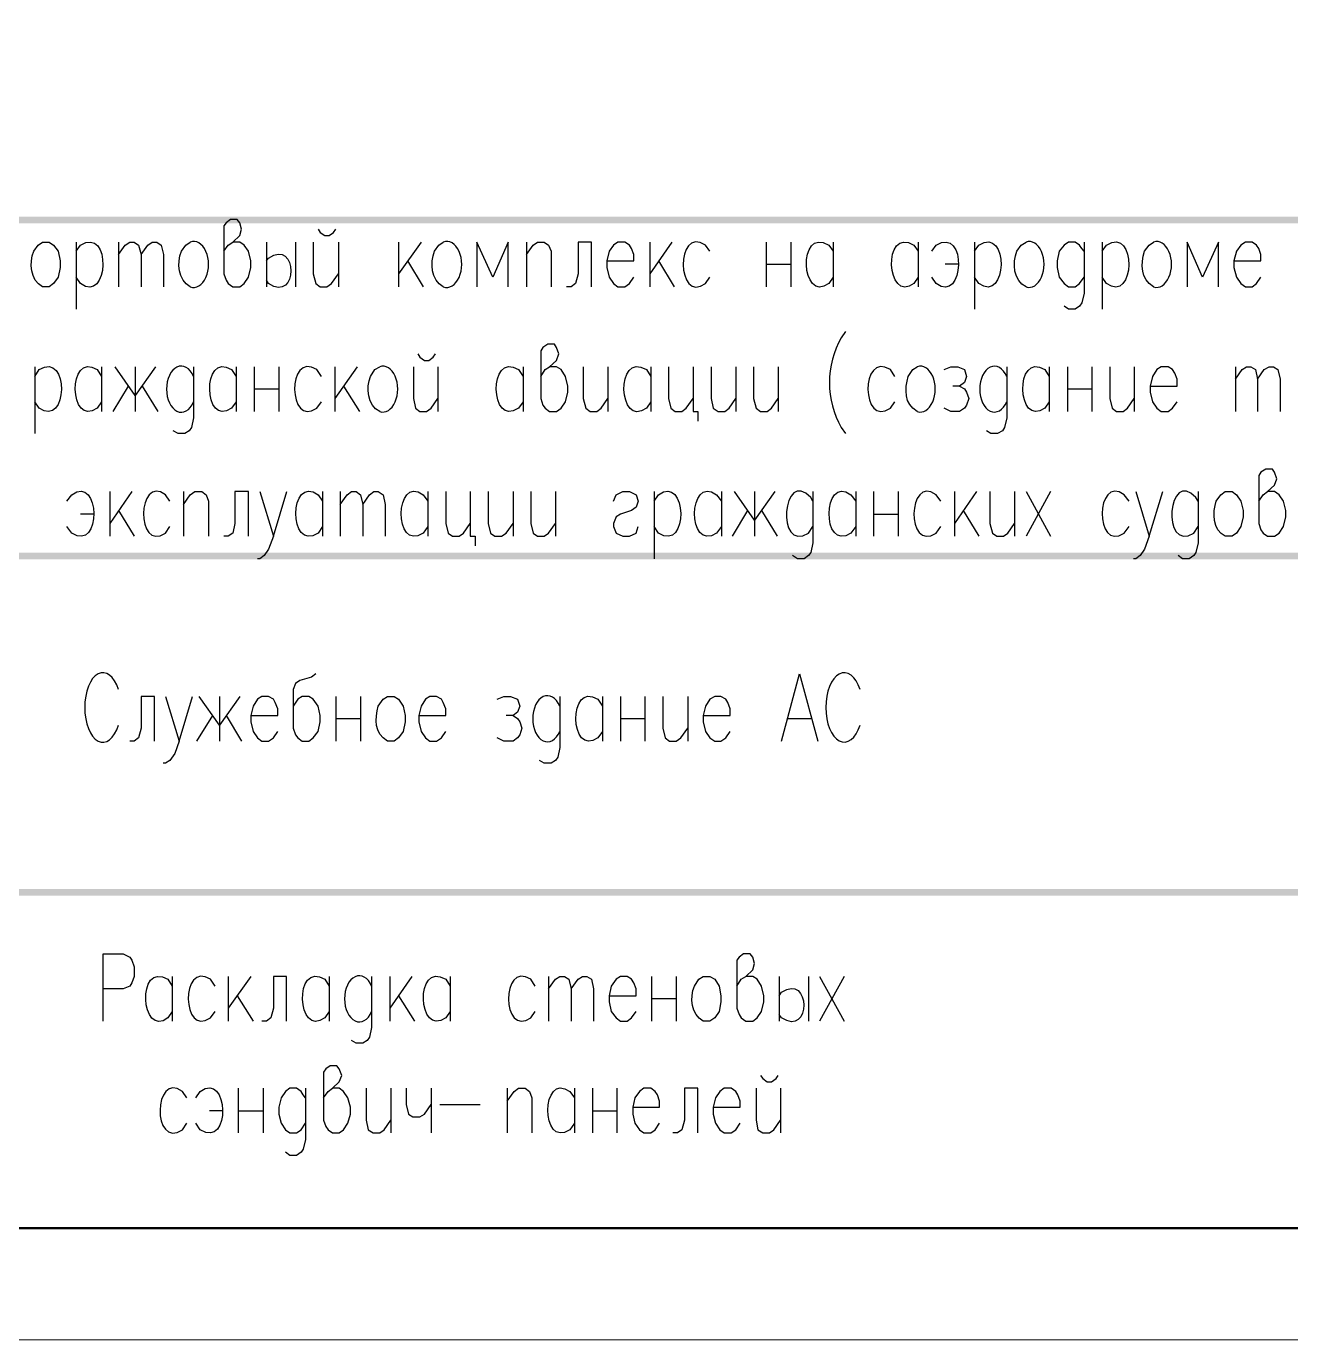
# Model space of a CAD drawing. Header units: millimetres. Extents: x 148937 to 2048786, y 870 to 351006.
# Drawn here: x 551186 to 556831, y 271682 to 277546 of the extents above; entities that cross this region are included whole.
import ezdxf

# ---------------------------------------------------------------- set-up
doc = ezdxf.new("R2010")
doc.units = ezdxf.units.MM
doc.layers.add('PDF _Геометрия', color=7, linetype='Continuous')
doc.layers.add('PDF _Сплошная заливка', color=7, linetype='Continuous', true_color=0x007eff)

msp = doc.modelspace()

# ---------------------------------------------------------------- linework, layer by layer
at = {"layer": 'PDF _Геометрия', "lineweight": 15}
msp.add_lwpolyline([(503011.15311, 271681.99412), (503011.15311, 313677.69555), (562405.35307, 313677.69555), (562405.35307, 271681.99412)], close=True, dxfattribs=at)
at = {"layer": 'PDF _Геометрия', "lineweight": 50}
msp.add_lwpolyline([(505009.00663, 272180.38449), (505009.00663, 313179.30952), (561906.96703, 313179.30952), (561906.96703, 272180.38449)], close=True, dxfattribs=at)
at = {"layer": 'PDF _Геометрия', "lineweight": 25}
for points in [[(552068.08127, 276541.28524), (552087.41532, 276569.2122), (552108.8976, 276582.10156), (552138.97279, 276612.17675), (552147.5657, 276640.10371), (552138.97279, 276668.03067), (552128.23165, 276683.06826), (552098.15646, 276683.06826), (552078.82241, 276668.03067), (552068.08127, 276655.1413), (552068.08127, 276440.31853), (552078.82241, 276412.39157), (552087.41532, 276397.35398), (552108.8976, 276382.31639), (552138.97279, 276382.31639), (552158.30684, 276397.35398), (552177.64088, 276425.28094), (552188.38202, 276468.24549), (552188.38202, 276498.32068), (552177.64088, 276541.28524), (552158.30684, 276569.2122), (552138.97279, 276582.10156), (552108.8976, 276582.10156)], [(552489.13316, 276640.10351), (552497.72607, 276625.06592), (552519.20835, 276612.17655), (552538.5424, 276612.17655), (552557.87645, 276625.06592), (552568.61759, 276640.10351)], [(551219.53041, 276541.28521), (551238.86446, 276569.21217), (551258.19851, 276582.10154), (551288.27369, 276582.10154), (551307.60774, 276569.21217), (551329.09002, 276541.28521), (551337.68293, 276498.32066), (551337.68293, 276468.24547), (551329.09002, 276425.28092), (551307.60774, 276397.35396), (551288.27369, 276382.31636), (551258.19851, 276382.31636)], [(551408.57488, 276582.10154), (551408.57488, 276283.49789)], [(551408.57488, 276541.28524), (551427.90893, 276569.2122)], [(551597.61888, 276526.24771), (551627.69407, 276569.21226), (551649.17634, 276582.10163), (551668.51039, 276582.10163), (551687.84444, 276569.21226), (551698.58558, 276526.24771), (551698.58558, 276382.31645)], [(551597.61888, 276582.10154), (551597.61888, 276382.31636)], [(551698.58584, 276526.24771), (551728.66103, 276569.21226), (551747.99508, 276582.10163), (551769.47736, 276582.10163), (551788.81141, 276569.21226), (551799.55254, 276526.24771), (551799.55254, 276382.31645)], [(551879.0368, 276541.28521), (551898.37084, 276569.21217), (551917.70489, 276582.10154)], [(552259.27341, 276582.10154), (552259.27341, 276382.31636)], [(552388.1662, 276582.10154), (552388.1662, 276382.31636)], [(552467.65176, 276582.10154), (552467.65176, 276440.31851), (552478.3929, 276397.35396), (552497.72694, 276382.31636), (552527.80213, 276382.31636), (552549.28441, 276397.35396), (552579.3596, 276440.31851)], [(552579.35942, 276582.10154), (552579.35942, 276382.31636)], [(552847.88789, 276582.10154), (552847.88789, 276382.31636)], [(552948.85485, 276582.10154), (552847.88815, 276440.31851)], [(553009.00448, 276541.28521), (553028.33853, 276569.21217), (553047.67258, 276582.10154)], [(553337.68354, 276382.3163), (553337.68354, 276582.10147), (553268.94026, 276425.28085), (553198.04874, 276582.10147), (553198.04874, 276382.3163)], [(553419.31615, 276526.24771), (553449.39134, 276569.21226), (553468.72539, 276582.10163), (553498.80058, 276582.10163), (553518.13463, 276569.21226), (553528.87577, 276541.2853), (553528.87577, 276382.31645)], [(553419.31615, 276582.10154), (553419.31615, 276382.31636)], [(553709.32711, 276382.31636), (553709.32711, 276582.10154), (553649.17674, 276582.10154), (553649.17674, 276440.31851), (553638.4356, 276397.35396), (553619.10155, 276382.31636), (553597.61927, 276382.31636)], [(553778.07033, 276498.32079), (553898.37109, 276498.32079), (553898.37109, 276526.24775), (553887.62995, 276554.17471), (553879.03704, 276569.21231), (553857.55476, 276582.10167), (553827.47957, 276582.10167), (553808.14552, 276569.21231), (553788.81147, 276541.28535), (553778.07033, 276498.32079), (553778.07033, 276468.2456), (553788.81147, 276425.28105), (553808.14552, 276397.35409), (553827.47957, 276382.31649), (553857.55476, 276382.31649), (553879.03704, 276397.35409), (553898.37109, 276425.28105)], [(554068.08075, 276582.10154), (553969.26227, 276440.31851)], [(553969.26247, 276582.10154), (553969.26247, 276382.31636)], [(554237.79093, 276541.28524), (554218.45688, 276569.2122)], [(554489.13373, 276582.10154), (554489.13373, 276382.31636)], [(554598.69325, 276582.10154), (554598.69325, 276382.31636)], [(554768.4032, 276569.212), (554787.73725, 276541.28504)], [(554787.73725, 276582.10154), (554787.73725, 276382.31636)], [(555148.63933, 276569.212), (555167.97338, 276541.28504)], [(555167.97338, 276582.10154), (555167.97338, 276382.31636)], [(555228.12404, 276541.28524), (555247.45809, 276569.2122)], [(555419.31617, 276582.10154), (555419.31617, 276283.49789)], [(555419.31617, 276541.28524), (555438.65022, 276569.2122)], [(555608.36015, 276541.28521), (555627.6942, 276569.21217), (555649.17647, 276582.10154)], [(555909.11238, 276541.28524), (555898.37124, 276554.1746), (555887.6301, 276569.2122), (555868.29605, 276582.10156), (555838.22086, 276582.10156), (555818.88681, 276569.2122), (555797.40454, 276541.28524), (555788.81162, 276498.32068), (555788.81162, 276468.24549), (555797.40454, 276425.28094), (555818.88681, 276397.35398), (555838.22086, 276382.31639), (555868.29605, 276382.31639), (555887.6301, 276397.35398), (555909.11238, 276425.28094)], [(555909.11238, 276582.10154), (555909.11238, 276354.3894), (555898.37124, 276311.42485), (555887.6301, 276296.38725), (555868.29605, 276283.49789), (555838.22086, 276283.49789), (555818.88681, 276296.38725)], [(555988.59685, 276582.10154), (555988.59685, 276283.49789)], [(555988.59685, 276541.28524), (556007.9309, 276569.2122)], [(556177.64082, 276541.28521), (556199.1231, 276569.21217), (556218.45715, 276582.10154)], [(556508.46756, 276382.3163), (556508.46756, 276582.10147), (556437.57604, 276425.28085), (556368.83276, 276582.10147), (556368.83276, 276382.3163)], [(556577.21078, 276498.32079), (556697.51153, 276498.32079), (556697.51153, 276526.24775), (556688.91862, 276554.17471), (556678.17748, 276569.21231), (556658.84343, 276582.10167), (556628.76825, 276582.10167), (556607.28597, 276569.21231), (556587.95192, 276541.28535), (556577.21078, 276498.32079), (556577.21078, 276468.2456), (556587.95192, 276425.28105), (556607.28597, 276397.35409), (556628.76825, 276382.31649), (556658.84343, 276382.31649), (556678.17748, 276397.35409), (556697.51153, 276425.28105)], [(552259.27341, 276498.32079), (552267.86632, 276511.21016)], [(552888.70474, 276498.32079), (552957.44802, 276382.31649)], [(554007.93063, 276498.32079), (554078.82215, 276382.31649)], [(554489.13373, 276483.28326), (554598.69334, 276483.28326)], [(555348.42481, 276483.28326), (555288.27444, 276483.28326)], [(551427.90893, 276397.35398), (551408.57488, 276425.28094)], [(554218.45688, 276397.35398), (554237.79093, 276425.28094)], [(554787.73725, 276425.28074), (554768.4032, 276397.35378)], [(555167.97338, 276425.28074), (555148.63933, 276397.35378)], [(555247.45809, 276397.35398), (555228.12404, 276425.28094)], [(555438.65022, 276397.35398), (555419.31617, 276425.28094)], [(556007.9309, 276397.35398), (555988.59685, 276425.28094)], [(552267.86632, 276397.35409), (552259.27341, 276412.39168)], [(554843.59108, 276182.53105), (554824.25703, 276154.60409)], [(552933.81678, 276083.71278), (552942.40969, 276068.67518), (552963.89196, 276053.63759), (552983.22601, 276053.63759), (553002.56006, 276068.67518), (553013.3012, 276083.71278)], [(553483.76364, 275982.74581), (553503.09769, 276012.821), (553522.43174, 276025.71037), (553552.50693, 276053.63733), (553563.24806, 276083.71251), (553552.50693, 276111.63947), (553543.91402, 276126.67707), (553513.83883, 276126.67707), (553492.35655, 276111.63947), (553483.76364, 276096.60188), (553483.76364, 275883.92734), (553492.35655, 275853.85215), (553503.09769, 275840.96278), (553522.43174, 275825.92519), (553552.50693, 275825.92519), (553573.9892, 275840.96278), (553593.32325, 275868.88974), (553604.06439, 275911.8543), (553604.06439, 275939.78126), (553593.32325, 275982.74581), (553573.9892, 276012.821), (553552.50693, 276025.71037), (553522.43174, 276025.71037)], [(551223.82826, 276025.7108), (551223.82826, 275727.10715)], [(551223.82826, 275982.74581), (551243.16231, 276012.821)], [(551503.09664, 276012.82126), (551522.43069, 275982.74607)], [(551522.43069, 276025.7108), (551522.43069, 275825.92563)], [(551763.03333, 276025.7108), (551672.80777, 275896.81714), (551582.5822, 276025.7108)], [(551672.80707, 276025.7108), (551672.80707, 275825.92563)], [(551932.74297, 276025.7108), (551932.74297, 275797.99867), (551924.15006, 275755.03411), (551913.40892, 275739.99652), (551894.07487, 275727.10715), (551863.99968, 275727.10715), (551842.51741, 275739.99652)], [(552102.45283, 276012.82126), (552123.9351, 275982.74607)], [(552123.9351, 276025.7108), (552123.9351, 275825.92563)], [(552203.41957, 276025.7108), (552203.41957, 275825.92563)], [(552312.9791, 276025.7108), (552312.9791, 275825.92563)], [(552504.17123, 275982.74581), (552482.68896, 276012.821)], [(552564.32135, 276025.7108), (552564.32135, 275825.92563)], [(552663.14017, 276025.7108), (552564.3217, 275883.92777)], [(552723.28972, 275982.74625), (552742.62377, 276012.82144), (552764.10604, 276025.7108)], [(552914.48242, 276025.7108), (552914.48242, 275883.92777), (552923.07533, 275840.96322), (552942.40938, 275825.92563), (552972.48457, 275825.92563), (552993.96685, 275840.96322), (553024.04203, 275883.92777)], [(553024.04195, 276025.7108), (553024.04195, 275825.92563)], [(553382.7958, 276012.82126), (553404.27808, 275982.74607)], [(553404.27808, 276025.7108), (553404.27808, 275825.92563)], [(553672.80654, 276025.7108), (553672.80654, 275883.92777), (553683.54768, 275840.96322), (553702.88173, 275825.92563), (553732.95692, 275825.92563), (553752.29097, 275840.96322), (553782.36615, 275883.92777)], [(553782.36661, 276025.7108), (553782.36661, 275825.92563)], [(553954.2247, 276012.82126), (553973.55875, 275982.74607)], [(553973.55875, 276025.7108), (553973.55875, 275825.92563)], [(554053.04322, 276025.7108), (554053.04322, 275883.92777), (554063.78436, 275840.96322), (554083.11841, 275825.92563), (554113.19359, 275825.92563), (554132.52764, 275840.96322), (554162.60283, 275883.92777)], [(554162.60329, 276025.7108), (554162.60329, 275825.92563), (554184.08557, 275825.92563), (554184.08557, 275782.96107)], [(554244.2359, 276025.7108), (554244.2359, 275883.92777), (554252.82881, 275840.96322), (554274.31109, 275825.92563), (554304.38628, 275825.92563), (554323.72033, 275840.96322), (554353.79551, 275883.92777)], [(554353.79543, 276025.7108), (554353.79543, 275825.92563)], [(554433.27989, 276025.7108), (554433.27989, 275883.92777), (554444.02103, 275840.96322), (554463.35508, 275825.92563), (554493.43027, 275825.92563), (554512.76432, 275840.96322), (554542.83951, 275883.92777)], [(554542.83942, 276025.7108), (554542.83942, 275825.92563)], [(555062.71068, 275982.74581), (555043.37663, 276012.821)], [(555122.86077, 275982.74625), (555144.34305, 276012.82144), (555163.6771, 276025.7108)], [(555283.97787, 276012.82142), (555314.05306, 276025.71078), (555344.12825, 276025.71078), (555374.20344, 276012.82142), (555382.79635, 275982.74623), (555374.20344, 275954.81927), (555352.72116, 275939.78167), (555322.64597, 275939.78167)], [(555563.24758, 276025.7108), (555563.24758, 275797.99867), (555552.50645, 275755.03411), (555543.91353, 275739.99652), (555522.43126, 275727.10715), (555492.35607, 275727.10715), (555473.02202, 275739.99652)], [(555732.95753, 276012.82126), (555752.29158, 275982.74607)], [(555752.29158, 276025.7108), (555752.29158, 275825.92563)], [(555833.92419, 276025.7108), (555833.92419, 275825.92563)], [(555943.48371, 276025.7108), (555943.48371, 275825.92563)], [(556022.96818, 276025.7108), (556022.96818, 275883.92777), (556033.70932, 275840.96322), (556053.04337, 275825.92563), (556083.11856, 275825.92563), (556102.45261, 275840.96322), (556132.5278, 275883.92777)], [(556132.52771, 276025.7108), (556132.52771, 275825.92563)], [(556203.41962, 275939.78137), (556323.72037, 275939.78137), (556323.72037, 275969.85656), (556312.97923, 275997.78352), (556302.23809, 276012.82111), (556282.90404, 276025.71048), (556252.82885, 276025.71048), (556233.4948, 276012.82111), (556214.16076, 275982.74592), (556203.41962, 275939.78137), (556203.41962, 275911.85441), (556214.16076, 275868.88985), (556233.4948, 275840.96289), (556252.82885, 275825.9253), (556282.90404, 275825.9253), (556302.23809, 275840.96289), (556323.72037, 275868.88985)], [(556583.65575, 276025.7108), (556583.65575, 275825.92563)], [(556583.65575, 275969.85642), (556613.73094, 276012.82098), (556633.06498, 276025.71034), (556652.39903, 276025.71034), (556673.88131, 276012.82098), (556682.47422, 275969.85642), (556682.47422, 275825.92517)], [(556682.47403, 275969.85642), (556712.54921, 276012.82098), (556734.03149, 276025.71034), (556753.36554, 276025.71034), (556772.69959, 276012.82098), (556783.44073, 275969.85642), (556783.44073, 275825.92517)], [(551573.98824, 275825.92556), (551642.73153, 275939.78163)], [(551702.88212, 275939.78137), (551773.77364, 275825.9253)], [(552203.41957, 275926.89198), (552312.97919, 275926.89198)], [(552602.98897, 275939.78137), (552673.88048, 275825.9253)], [(555352.72109, 275939.78137), (555374.20337, 275926.892), (555382.79628, 275911.85441), (555393.53742, 275883.92745), (555382.79628, 275853.85226), (555374.20337, 275840.96289), (555352.72109, 275825.9253), (555314.05299, 275825.9253), (555283.97781, 275840.96289)], [(555833.92419, 275926.89198), (555943.4838, 275926.89198)], [(551243.16231, 275840.96278), (551223.82826, 275868.88974)], [(551522.43069, 275868.89001), (551503.09664, 275840.96305)], [(552123.9351, 275868.89001), (552102.45283, 275840.96305)], [(552482.68896, 275840.96278), (552504.17123, 275868.88974)], [(553404.27808, 275868.89001), (553382.7958, 275840.96305)], [(553973.55875, 275868.89001), (553954.2247, 275840.96305)], [(555043.37663, 275840.96278), (555062.71068, 275868.88974)], [(555752.29158, 275868.89001), (555732.95753, 275840.96305)], [(554824.25703, 275755.03374), (554843.59108, 275727.10678)], [(556688.91899, 275426.35508), (556708.25304, 275454.28204), (556727.58709, 275469.31963), (556757.66228, 275497.24659), (556768.40342, 275525.17355), (556757.66228, 275555.24874), (556749.06937, 275568.1381), (556718.99418, 275568.1381), (556697.5119, 275555.24874), (556688.91899, 275540.21114), (556688.91899, 275325.38837), (556697.5119, 275297.46141), (556708.25304, 275282.42382), (556727.58709, 275269.53445), (556757.66228, 275269.53445), (556779.14456, 275282.42382), (556798.47861, 275312.49901), (556809.21974, 275355.46356), (556809.21974, 275383.39052), (556798.47861, 275426.35508), (556779.14456, 275454.28204), (556757.66228, 275469.31963), (556727.58709, 275469.31963)], [(551367.75803, 275426.35508), (551389.24031, 275454.28204)], [(551558.95126, 275469.31952), (551558.95126, 275269.53434)], [(551657.77008, 275469.31952), (551558.95161, 275325.38826)], [(551827.47972, 275426.35508), (551808.14567, 275454.28204)], [(551887.62984, 275411.31755), (551917.70503, 275454.2821), (551939.1873, 275469.31969), (551969.26249, 275469.31969), (551988.59654, 275454.2821), (551999.33768, 275426.35514), (551999.33768, 275269.53452)], [(551887.62984, 275469.31952), (551887.62984, 275269.53434)], [(552177.6408, 275269.53434), (552177.6408, 275469.31952), (552117.49042, 275469.31952), (552117.49042, 275325.38826), (552108.89751, 275282.42371), (552087.41523, 275269.53434), (552068.08118, 275269.53434)], [(552229.19835, 275469.31952), (552289.34873, 275269.53434), (552349.4991, 275469.31952)], [(552489.13347, 275454.28175), (552508.46752, 275426.35479)], [(552508.46752, 275469.31952), (552508.46752, 275269.53434)], [(552587.95198, 275411.31755), (552618.02717, 275454.2821), (552637.36122, 275469.31969), (552658.8435, 275469.31969), (552678.17755, 275454.2821), (552688.91869, 275411.31755), (552688.91869, 275269.53452)], [(552587.95198, 275469.31952), (552587.95198, 275269.53434)], [(552688.91895, 275411.31755), (552718.99414, 275454.2821), (552738.32819, 275469.31969), (552757.66224, 275469.31969), (552779.14451, 275454.2821), (552787.73742, 275411.31755), (552787.73742, 275269.53452)], [(552957.44654, 275454.28175), (552978.92882, 275426.35479)], [(552978.92882, 275469.31952), (552978.92882, 275269.53434)], [(553058.41438, 275469.31952), (553058.41438, 275325.38826), (553069.15552, 275282.42371), (553088.48957, 275269.53434), (553118.56475, 275269.53434), (553137.8988, 275282.42371), (553167.97399, 275325.38826)], [(553167.9739, 275469.31952), (553167.9739, 275269.53434), (553189.45618, 275269.53434), (553189.45618, 275226.56979)], [(553247.45728, 275469.31952), (553247.45728, 275325.38826), (553258.19842, 275282.42371), (553277.53247, 275269.53434), (553307.60766, 275269.53434), (553329.08993, 275282.42371), (553359.16512, 275325.38826)], [(553359.16604, 275469.31952), (553359.16604, 275269.53434)], [(553438.65051, 275469.31952), (553438.65051, 275325.38826), (553449.39165, 275282.42371), (553468.7257, 275269.53434), (553498.80088, 275269.53434), (553518.13493, 275282.42371), (553548.21012, 275325.38826)], [(553548.21003, 275469.31952), (553548.21003, 275269.53434)], [(553808.14539, 275426.35508), (553818.88653, 275454.28204), (553848.96172, 275469.31963), (553879.0369, 275469.31963), (553909.11209, 275454.28204), (553917.705, 275426.35508), (553909.11209, 275398.42811), (553887.62982, 275383.39052), (553838.22058, 275368.35293), (553818.88653, 275355.46356), (553808.14539, 275325.38837), (553808.14539, 275312.49901), (553818.88653, 275282.42382), (553848.96172, 275269.53445), (553879.0369, 275269.53445), (553909.11209, 275282.42382), (553917.705, 275312.49901)], [(553988.59682, 275469.31952), (553988.59682, 275168.56764)], [(553988.59682, 275426.35508), (554007.93087, 275454.28204)], [(554267.86621, 275454.28175), (554289.34849, 275426.35479)], [(554289.34849, 275469.31952), (554289.34849, 275269.53434)], [(554527.80189, 275469.31952), (554437.57633, 275340.42586), (554347.35076, 275469.31952)], [(554437.57618, 275469.31952), (554437.57618, 275269.53434)], [(554697.51153, 275469.31952), (554697.51153, 275239.45915), (554688.91862, 275196.4946), (554678.17748, 275183.60523), (554658.84343, 275168.56764), (554628.76825, 275168.56764), (554607.28597, 275183.60523)], [(554697.51153, 275426.35508), (554688.91862, 275441.39267)], [(554867.22194, 275454.28175), (554888.70421, 275426.35479)], [(554888.70421, 275469.31952), (554888.70421, 275269.53434)], [(554968.18868, 275469.31952), (554968.18868, 275269.53434)], [(555077.74821, 275469.31952), (555077.74821, 275269.53434)], [(555268.94034, 275426.35508), (555247.45807, 275454.28204)], [(555329.09046, 275469.31952), (555329.09046, 275269.53434)], [(555427.90928, 275469.31952), (555329.09081, 275325.38826)], [(555488.0594, 275469.31952), (555488.0594, 275325.38826), (555498.80053, 275282.42371), (555518.13458, 275269.53434), (555548.20977, 275269.53434), (555567.54382, 275282.42371), (555597.61901, 275325.38826)], [(555597.61892, 275469.31952), (555597.61892, 275269.53434)], [(555758.736, 275469.31952), (555649.17639, 275269.53434)], [(555649.17647, 275469.31952), (555758.73609, 275269.53434)], [(556108.89707, 275426.35508), (556087.4148, 275454.28204)], [(556138.97268, 275469.31952), (556199.12305, 275269.53434), (556259.27343, 275469.31952)], [(556418.24239, 275469.31952), (556418.24239, 275239.45915), (556407.50125, 275196.4946), (556398.90834, 275183.60523), (556377.42606, 275168.56764), (556347.35087, 275168.56764), (556328.01682, 275183.60523)], [(556418.24239, 275426.35508), (556407.50125, 275441.39267)], [(556497.72629, 275426.35497), (556519.20857, 275454.28193), (556538.54262, 275469.31952), (556568.6178, 275469.31952), (556587.95185, 275454.28193), (556607.2859, 275426.35497), (556618.02704, 275383.39041), (556618.02704, 275355.46345), (556607.2859, 275312.4989), (556587.95185, 275282.42371), (556568.6178, 275269.53434), (556538.54262, 275269.53434)], [(551488.05935, 275368.3531), (551427.90898, 275368.3531)], [(551597.61888, 275383.39063), (551668.51039, 275269.53456)], [(554338.7579, 275269.53428), (554407.50118, 275383.39035)], [(554467.65123, 275383.39063), (554538.54275, 275269.53456)], [(554968.18868, 275368.3531), (555077.7483, 275368.3531)], [(555367.75862, 275383.39063), (555438.65014, 275269.53456)], [(551389.24031, 275282.42382), (551367.75803, 275312.49901)], [(551808.14567, 275282.42382), (551827.47972, 275312.49901)], [(552508.46752, 275312.49872), (552489.13347, 275282.42353)], [(552978.92882, 275312.49872), (552957.44654, 275282.42353)], [(554007.93087, 275282.42382), (553988.59682, 275312.49901)], [(554289.34849, 275312.49872), (554267.86621, 275282.42353)], [(554678.17748, 275282.42382), (554697.51153, 275312.49901)], [(554888.70421, 275312.49872), (554867.22194, 275282.42353)], [(555247.45807, 275282.42382), (555268.94034, 275312.49901)], [(556087.4148, 275282.42382), (556108.89707, 275312.49901)], [(556398.90834, 275282.42382), (556418.24239, 275312.49901)], [(552289.34846, 275269.53428), (552267.86619, 275211.53213), (552248.53214, 275183.60517), (552229.19809, 275168.56757), (552218.45695, 275168.56757)], [(556199.12279, 275269.53428), (556177.64051, 275211.53213), (556158.30646, 275183.60517), (556138.97241, 275168.56757), (556128.23128, 275168.56757)], [(552478.39246, 274655.14102), (552459.05841, 274640.10343), (552407.50094, 274625.06583), (552388.16689, 274612.17647), (552377.42576, 274584.24951), (552377.42576, 274412.39129), (552388.16689, 274382.3161), (552398.90803, 274369.42673), (552418.24208, 274354.38914), (552448.31727, 274354.38914), (552467.65132, 274369.42673), (552489.1336, 274397.35369), (552497.72651, 274440.31825), (552497.72651, 274468.24521), (552489.1336, 274511.20976), (552467.65132, 274541.28495), (552448.31727, 274554.17432), (552418.24208, 274554.17432), (552398.90803, 274541.28495), (552377.42576, 274511.20976)], [(554557.87695, 274354.38936), (554637.36137, 274655.14124), (554718.99403, 274354.38936)], [(551758.73596, 274354.38942), (551758.73596, 274554.1746), (551698.58558, 274554.1746), (551698.58558, 274412.39157), (551687.84444, 274369.42702), (551668.51039, 274354.38942), (551649.17634, 274354.38942)], [(551808.14537, 274554.1746), (551868.29574, 274354.38942), (551928.44612, 274554.1746)], [(552138.97318, 274554.1746), (552048.74762, 274425.28094), (551958.52205, 274554.1746)], [(552048.74692, 274554.1746), (552048.74692, 274354.38942)], [(552188.3815, 274468.24571), (552308.68225, 274468.24571), (552308.68225, 274498.3209), (552297.94111, 274526.24786), (552289.3482, 274541.28545), (552267.86592, 274554.17482), (552237.79074, 274554.17482), (552218.45669, 274541.28545), (552199.12264, 274511.21027), (552188.3815, 274468.24571), (552188.3815, 274440.31875), (552199.12264, 274397.3542), (552218.45669, 274369.42724), (552237.79074, 274354.38964), (552267.86592, 274354.38964), (552289.3482, 274369.42724), (552308.68225, 274397.3542)], [(552568.61872, 274554.1746), (552568.61872, 274354.38942)], [(552678.17825, 274554.1746), (552678.17825, 274354.38942)], [(552757.66215, 274511.21005), (552779.14443, 274541.28524), (552798.47847, 274554.1746), (552828.55366, 274554.1746), (552847.88771, 274541.28524), (552869.36999, 274511.21005), (552877.9629, 274468.24549), (552877.9629, 274440.31853), (552869.36999, 274397.35398), (552847.88771, 274369.42702), (552828.55366, 274354.38942), (552798.47847, 274354.38942)], [(552938.11306, 274468.24571), (553058.41381, 274468.24571), (553058.41381, 274498.3209), (553047.67267, 274526.24786), (553039.07976, 274541.28545), (553017.59748, 274554.17482), (552987.52229, 274554.17482), (552968.18825, 274541.28545), (552948.8542, 274511.21027), (552938.11306, 274468.24571), (552938.11306, 274440.31875), (552948.8542, 274397.3542), (552968.18825, 274369.42724), (552987.52229, 274354.38964), (553017.59748, 274354.38964), (553039.07976, 274369.42724), (553058.41381, 274397.3542)], [(553288.27413, 274541.28521), (553318.34932, 274554.17458), (553348.42451, 274554.17458), (553378.49969, 274541.28521), (553389.24083, 274511.21003), (553378.49969, 274483.28307), (553359.16565, 274468.24547), (553329.09046, 274468.24547)], [(553567.5433, 274554.1746), (553567.5433, 274326.46246), (553558.95039, 274283.49791), (553548.20925, 274268.46032), (553528.8752, 274255.57095), (553498.80001, 274255.57095), (553477.31773, 274268.46032)], [(553758.73598, 274554.1746), (553758.73598, 274354.38942)], [(553838.22045, 274554.1746), (553838.22045, 274354.38942)], [(553947.78052, 274554.1746), (553947.78052, 274354.38942)], [(554027.26444, 274554.1746), (554027.26444, 274412.39157), (554038.00558, 274369.42702), (554057.33963, 274354.38942), (554087.41482, 274354.38942), (554108.8971, 274369.42702), (554138.97228, 274412.39157)], [(554138.97265, 274554.1746), (554138.97265, 274354.38942)], [(554207.71588, 274468.24571), (554328.01663, 274468.24571), (554328.01663, 274498.3209), (554317.27549, 274526.24786), (554308.68258, 274541.28545), (554287.2003, 274554.17482), (554259.27334, 274554.17482), (554237.79106, 274541.28545), (554218.45701, 274511.21027), (554207.71588, 274468.24571), (554207.71588, 274440.31875), (554218.45701, 274397.3542), (554237.79106, 274369.42724), (554259.27334, 274354.38964), (554287.2003, 274354.38964), (554308.68258, 274369.42724), (554328.01663, 274397.3542)], [(553737.2537, 274541.28506), (553758.73598, 274511.20987)], [(551947.77995, 274354.38936), (552018.67147, 274468.24543)], [(552078.82197, 274468.24571), (552147.56526, 274354.38964)], [(552568.61872, 274455.35632), (552678.17833, 274455.35632)], [(553359.16604, 274468.24571), (553378.50009, 274455.35635), (553389.24123, 274440.31875), (553397.83414, 274412.39179), (553389.24123, 274382.3166), (553378.50009, 274369.42724), (553359.16604, 274354.38964), (553318.34971, 274354.38964), (553288.27452, 274369.42724)], [(553838.22045, 274455.35632), (553947.78006, 274455.35632)], [(554587.95201, 274455.35632), (554688.91871, 274455.35632)], [(553758.73598, 274397.3538), (553737.2537, 274369.42684)], [(551868.29657, 274354.38936), (551848.96253, 274298.53544), (551827.48025, 274268.46025), (551808.1462, 274255.57088), (551797.40506, 274255.57088)], [(551528.87511, 273104.1209), (551528.87511, 273404.87278), (551619.10067, 273404.87278), (551649.17586, 273389.83518), (551657.76877, 273376.94582), (551668.50991, 273346.87063), (551668.50991, 273303.90607), (551657.76877, 273275.97911), (551649.17586, 273260.94152), (551619.10067, 273248.05215), (551528.87511, 273248.05215)], [(554358.09171, 273260.94169), (554377.42576, 273291.01688), (554398.90803, 273303.90625), (554428.98322, 273333.98144), (554437.57613, 273361.9084), (554428.98322, 273389.83536), (554418.24208, 273404.87295), (554388.16689, 273404.87295), (554368.83284, 273389.83536), (554358.09171, 273376.94599), (554358.09171, 273162.12322), (554368.83284, 273134.19626), (554377.42576, 273119.15867), (554398.90803, 273104.12107), (554428.98322, 273104.12107), (554448.31727, 273119.15867), (554467.65132, 273147.08563), (554478.39246, 273190.05018), (554478.39246, 273217.97714), (554467.65132, 273260.94169), (554448.31727, 273291.01688), (554428.98322, 273303.90625), (554398.90803, 273303.90625)], [(551818.88638, 273291.0166), (551838.22043, 273260.94141)], [(551838.22043, 273303.90614), (551838.22043, 273104.12096)], [(552029.41365, 273260.94169), (552007.93138, 273291.01688)], [(552188.3815, 273303.90614), (552087.4148, 273162.12311)], [(552087.41563, 273303.90614), (552087.41563, 273104.12096)], [(552347.35044, 273104.12096), (552347.35044, 273303.90614), (552289.34829, 273303.90614), (552289.34829, 273162.12311), (552278.60715, 273119.15856), (552259.2731, 273104.12096), (552237.79082, 273104.12096)], [(552519.20852, 273291.0166), (552538.54257, 273260.94141)], [(552538.54257, 273303.90614), (552538.54257, 273104.12096)], [(552727.58766, 273303.90614), (552727.58766, 273076.194), (552718.99475, 273033.22945), (552708.25361, 273018.19185), (552688.91956, 273005.30249), (552658.84437, 273005.30249), (552637.3621, 273018.19185)], [(552809.21918, 273303.90614), (552809.21918, 273104.12096)], [(552908.038, 273303.90614), (552809.21953, 273162.12311)], [(553058.41359, 273291.0166), (553077.74764, 273260.94141)], [(553077.74764, 273303.90614), (553077.74764, 273104.12096)], [(553457.98377, 273260.94169), (553438.64972, 273291.01688)], [(553518.13498, 273248.05231), (553548.21016, 273291.01686), (553567.54421, 273303.90623), (553589.02649, 273303.90623), (553608.36054, 273291.01686), (553619.10168, 273248.05231), (553619.10168, 273104.12105)], [(553518.13498, 273303.90614), (553518.13498, 273104.12096)], [(553619.10085, 273248.05231), (553649.17604, 273291.01686), (553668.51009, 273303.90623), (553687.84414, 273303.90623), (553709.32641, 273291.01686), (553717.91932, 273248.05231), (553717.91932, 273104.12105)], [(553788.81158, 273217.9767), (553909.11233, 273217.9767), (553909.11233, 273248.05189), (553898.37119, 273275.97885), (553887.63006, 273291.01645), (553868.29601, 273303.90581), (553838.22082, 273303.90581), (553818.88677, 273291.01645), (553797.40449, 273260.94126), (553788.81158, 273217.9767), (553788.81158, 273190.04974), (553797.40449, 273147.08519), (553818.88677, 273119.15823), (553838.22082, 273104.12063), (553868.29601, 273104.12063), (553887.63006, 273119.15823), (553909.11233, 273147.08519)], [(553977.85558, 273303.90614), (553977.85558, 273104.12096)], [(554087.4151, 273303.90614), (554087.4151, 273104.12096)], [(554169.04778, 273260.94158), (554188.38183, 273291.01677), (554207.71588, 273303.90614), (554237.79106, 273303.90614), (554259.27334, 273291.01677), (554278.60739, 273260.94158), (554287.2003, 273217.97703), (554287.2003, 273190.05007), (554278.60739, 273147.08552), (554259.27334, 273119.15856), (554237.79106, 273104.12096), (554207.71588, 273104.12096)], [(554547.1357, 273303.90614), (554547.1357, 273104.12096)], [(554678.17772, 273303.90614), (554678.17772, 273104.12096)], [(554837.14666, 273303.90614), (554727.58705, 273104.12096)], [(554727.58714, 273303.90614), (554837.14675, 273104.12096)], [(552128.23138, 273217.9767), (552199.1229, 273104.12063)], [(552847.88789, 273217.9767), (552918.7794, 273104.12063)], [(553977.85558, 273205.08731), (554087.41519, 273205.08731)], [(554547.1357, 273217.9767), (554557.87684, 273233.0143)], [(551838.22043, 273147.08534), (551818.88638, 273119.15838)], [(552007.93138, 273119.15867), (552029.41365, 273147.08563)], [(552538.54257, 273147.08534), (552519.20852, 273119.15838)], [(553077.74764, 273147.08534), (553058.41359, 273119.15838)], [(553438.64972, 273119.15867), (553457.98377, 273147.08563)], [(554557.87684, 273119.15823), (554547.1357, 273134.19582)], [(552512.76489, 272762.55238), (552534.24717, 272790.47934), (552553.58121, 272805.51694), (552583.6564, 272833.4439), (552594.39754, 272861.37086), (552583.6564, 272891.44605), (552572.91526, 272904.33541), (552542.84008, 272904.33541), (552523.50603, 272891.44605), (552512.76489, 272876.40845), (552512.76489, 272661.58568), (552523.50603, 272633.65872), (552534.24717, 272618.62113), (552553.58121, 272605.73176), (552583.6564, 272605.73176), (552602.99045, 272618.62113), (552622.3245, 272648.69632), (552633.06564, 272689.51264), (552633.06564, 272719.58783), (552622.3245, 272762.55238), (552602.99045, 272790.47934), (552583.6564, 272805.51694), (552553.58121, 272805.51694)], [(554463.35495, 272861.37121), (554474.09609, 272848.48184), (554493.43014, 272833.44425), (554512.76419, 272833.44425), (554534.24647, 272848.48184), (554542.83938, 272861.37121)], [(551902.66682, 272762.55238), (551883.33277, 272790.47934)], [(551943.48367, 272762.55238), (551962.81772, 272790.47934)], [(552132.52767, 272805.51738), (552132.52767, 272605.7322)], [(552244.23642, 272805.51738), (552244.23642, 272605.7322)], [(552433.27933, 272762.55238), (552422.53819, 272775.44175), (552413.94528, 272790.47934), (552392.463, 272805.51694), (552362.38781, 272805.51694), (552343.05376, 272790.47934), (552323.71971, 272762.55238), (552312.97857, 272719.58783), (552312.97857, 272689.51264), (552323.71971, 272648.69632), (552343.05376, 272618.62113), (552362.38781, 272605.73176), (552392.463, 272605.73176), (552413.94528, 272618.62113), (552433.27933, 272648.69632)], [(552433.27933, 272805.51738), (552433.27933, 272575.65701), (552422.53819, 272532.69246), (552413.94528, 272519.80309), (552392.463, 272504.7655), (552362.38781, 272504.7655), (552343.05376, 272519.80309)], [(552703.95593, 272805.51738), (552703.95593, 272661.58612), (552712.54884, 272618.62156), (552734.03112, 272605.7322), (552764.10631, 272605.7322), (552783.44036, 272618.62156), (552813.51554, 272661.58612)], [(552813.51546, 272805.51738), (552813.51546, 272605.7322)], [(552882.25922, 272805.51738), (552882.25922, 272732.47763), (552893.00036, 272689.51308), (552912.33441, 272676.62371), (552942.4096, 272676.62371), (552963.89188, 272689.51308), (552993.96707, 272732.47763)], [(552993.96689, 272805.51738), (552993.96689, 272605.7322)], [(553333.38726, 272805.51738), (553333.38726, 272605.7322)], [(553333.38726, 272747.51486), (553363.46245, 272790.47941), (553382.7965, 272805.517), (553412.87169, 272805.517), (553432.20574, 272790.47941), (553442.94688, 272762.55245), (553442.94688, 272605.73183)], [(553612.65665, 272790.47961), (553634.13892, 272762.55265)], [(553634.13892, 272805.51738), (553634.13892, 272605.7322)], [(553713.62339, 272805.51738), (553713.62339, 272605.7322)], [(553823.18292, 272805.51738), (553823.18292, 272605.7322)], [(553894.07483, 272719.58794), (554012.22735, 272719.58794), (554012.22735, 272747.5149), (554003.63444, 272775.44186), (553992.8933, 272790.47945), (553973.55925, 272805.51705), (553943.48406, 272805.51705), (553924.15001, 272790.47945), (553902.66774, 272762.55249), (553894.07483, 272719.58794), (553894.07483, 272689.51275), (553902.66774, 272648.69642), (553924.15001, 272618.62124), (553943.48406, 272605.73187), (553973.55925, 272605.73187), (553992.8933, 272618.62124), (554012.22735, 272648.69642)], [(554184.08524, 272605.7322), (554184.08524, 272805.51738), (554123.93486, 272805.51738), (554123.93486, 272661.58612), (554113.19373, 272618.62156), (554093.85968, 272605.7322), (554072.3774, 272605.7322)], [(554252.82846, 272719.58794), (554373.12921, 272719.58794), (554373.12921, 272747.5149), (554362.38807, 272775.44186), (554353.79516, 272790.47945), (554332.31289, 272805.51705), (554302.2377, 272805.51705), (554282.90365, 272790.47945), (554263.5696, 272762.55249), (554252.82846, 272719.58794), (554252.82846, 272689.51275), (554263.5696, 272648.69642), (554282.90365, 272618.62124), (554302.2377, 272605.73187), (554332.31289, 272605.73187), (554353.79516, 272618.62124), (554373.12921, 272648.69642)], [(554444.0206, 272805.51738), (554444.0206, 272661.58612), (554452.61351, 272618.62156), (554474.09578, 272605.7322), (554504.17097, 272605.7322), (554523.50502, 272618.62156), (554553.58021, 272661.58612)], [(554553.58067, 272805.51738), (554553.58067, 272605.7322)], [(553032.63451, 272732.47733), (553213.08564, 272732.47733)], [(552063.7839, 272704.55041), (552003.63352, 272704.55041)], [(552132.52767, 272704.55041), (552244.23551, 272704.55041)], [(553713.62339, 272704.55041), (553823.18301, 272704.55041)], [(551883.33277, 272618.62113), (551902.66682, 272648.69632)], [(551962.81772, 272618.62113), (551943.48367, 272648.69632)], [(553634.13892, 272648.69658), (553612.65665, 272618.62139)]]:
    msp.add_lwpolyline(points, dxfattribs=at)
for centre, major_axis, ratio, start_param, end_param in [((551933.25058, 276482.35272), (-0.69756, -102.71108), 0.6507110587, 6.0588855842, 9.6699509036), ((553063.21827, 276482.35272), (-0.69756, -102.71099), 0.6507110587, 6.0588855803, 9.6699508991), ((555663.34223, 276482.3526), (-0.74256, -102.27193), 0.6459065608, 6.0783186704, 9.6521256528), ((556232.6229, 276482.3526), (-0.74256, -102.27198), 0.6459065608, 6.0783186723, 9.652125655), ((551877.96317, 275925.81775), (0, -103.03571), 0.6378474074, 2.156159854, 7.2686184883), ((552778.52698, 275925.92771), (-0.54184, -102.39665), 0.6408664055, 6.0698845272, 9.6545920948), ((555178.09803, 275925.9277), (-0.54183, -102.39653), 0.6408664055, 6.0698845215, 9.6545920885), ((555508.46777, 275925.81779), (0, 102.20994), 0.6453203516, 5.3031282093, 10.404834811), ((551528.0569, 274504.76528), (0, 155.53217), 0.5203348361, 5.2487959211, 10.4591668508), ((554837.51355, 274504.7652), (0, -154.89349), 0.5304781194, 2.1096512627, 7.3151270325), ((553512.76349, 274454.2821), (0, -103.03615), 0.6378474074, 2.1561598151, 7.2686184708), ((552672.80785, 273204.01364), (0, -103.03636), 0.6378474074, 2.1561598205, 7.2686184944)]:
    msp.add_ellipse(centre, major_axis=major_axis, ratio=ratio, start_param=start_param, end_param=end_param, dxfattribs=at)
for points in [[(551427.90893, 276569.2122), (551568.51044, 276655.35613), (551554.33213, 276302.68874), (551427.90893, 276397.35398)], [(554218.45688, 276569.2122), (554080.57647, 276656.28703), (554089.24099, 276304.62215), (554218.45688, 276397.35398)], [(555247.45809, 276569.2122), (555388.05959, 276655.35613), (555373.88129, 276302.68874), (555247.45809, 276397.35398)], [(555438.65022, 276569.2122), (555574.70465, 276655.85738), (555565.93272, 276305.01599), (555438.65022, 276397.35398)], [(556007.9309, 276569.2122), (556145.81131, 276656.28703), (556137.14679, 276304.62215), (556007.9309, 276397.35398)], [(552267.86632, 276511.21016), (552399.55268, 276602.11599), (552402.05894, 276306.59147), (552267.86632, 276397.35409)], [(554768.4032, 276397.35378), (554645.30975, 276304.29972), (554625.76088, 276654.63985), (554768.4032, 276569.212)], [(555148.63933, 276397.35378), (555025.54588, 276304.29972), (555005.99701, 276654.63985), (555148.63933, 276569.212)], [(551258.19851, 276382.31636), (551204.42121, 276413.21504), (551198.04813, 276489.15489), (551219.53041, 276541.28521)], [(551917.70489, 276382.31636), (551863.92759, 276413.21504), (551857.51871, 276489.15489), (551879.0368, 276541.28521)], [(553047.67258, 276382.31636), (552993.89528, 276413.21504), (552987.4864, 276489.15489), (553009.00448, 276541.28521)], [(555649.17647, 276382.31636), (555593.50157, 276408.59635), (555586.59144, 276490.94508), (555608.36015, 276541.28521)], [(556218.45715, 276382.31636), (556158.5574, 276417.43989), (556162.71064, 276482.96083), (556177.64082, 276541.28521)], [(554824.25703, 276154.60409), (554754.65445, 276036.7022), (554753.58034, 275872.89983), (554824.25703, 275755.03374)], [(551243.16231, 276012.821), (551379.71799, 276100.03905), (551373.16589, 275748.26676), (551243.16231, 275840.96278)], [(551503.09664, 275840.96305), (551376.53022, 275749.52015), (551367.47186, 276099.46645), (551503.09664, 276012.82126)], [(552102.45283, 275840.96305), (551976.42347, 275749.09051), (551968.54663, 276099.86029), (552102.45283, 276012.82126)], [(552482.68896, 276012.821), (552347.88767, 276099.5736), (552354.69039, 275748.6606), (552482.68896, 275840.96278)], [(553382.7958, 275840.96305), (553256.22938, 275749.52015), (553247.17102, 276099.46645), (553382.7958, 276012.82126)], [(553954.2247, 275840.96305), (553828.37436, 275746.44103), (553814.01704, 276098.89359), (553954.2247, 276012.82126)], [(555043.37663, 276012.821), (554906.82096, 276100.03905), (554913.37305, 275748.26676), (555043.37663, 275840.96278)], [(555732.95753, 275840.96305), (555606.39111, 275749.52015), (555597.33275, 276099.46645), (555732.95753, 276012.82126)], [(552764.10604, 275825.92563), (552709.11142, 275851.95499), (552701.3778, 275932.69254), (552723.28972, 275982.74625)], [(555163.6771, 275825.92563), (555104.2786, 275860.97754), (555107.82318, 275924.67249), (555122.86077, 275982.74625)], [(551389.24031, 275454.28204), (551517.23888, 275546.58422), (551524.0416, 275195.67122), (551389.24031, 275282.42382)], [(551808.14567, 275454.28204), (551680.14711, 275546.58422), (551673.34439, 275195.67122), (551808.14567, 275282.42382)], [(552489.13347, 275282.42353), (552353.29387, 275195.95737), (552359.16569, 275547.98028), (552489.13347, 275454.28175)], [(552957.44654, 275282.42353), (552825.18732, 275196.60184), (552829.91342, 275546.83456), (552957.44654, 275454.28175)], [(554007.93087, 275454.28204), (554135.5356, 275547.72994), (554147.02862, 275196.96016), (554007.93087, 275282.42382)], [(554267.86621, 275282.42353), (554134.92672, 275197.03148), (554138.82933, 275546.51233), (554267.86621, 275454.28175)], [(554688.91862, 275441.39267), (554561.45711, 275580.13238), (554530.272, 275192.26986), (554678.17748, 275282.42382)], [(554867.22194, 275282.42353), (554734.96272, 275196.60184), (554739.68882, 275546.83456), (554867.22194, 275454.28175)], [(555247.45807, 275454.28204), (555119.4595, 275546.58422), (555112.65678, 275195.67122), (555247.45807, 275282.42382)], [(556087.4148, 275454.28204), (555959.41623, 275546.58422), (555952.61351, 275195.67122), (556087.4148, 275282.42382)], [(556407.50125, 275441.39267), (556284.47941, 275579.66693), (556246.70641, 275194.20327), (556398.90834, 275282.42382)], [(556538.54262, 275269.53434), (556480.50466, 275296.74523), (556482.29485, 275374.65429), (556497.72629, 275426.35497)], [(553737.2537, 274369.42684), (553611.22434, 274277.55431), (553603.34751, 274628.32409), (553737.2537, 274541.28506)], [(552798.47847, 274354.38942), (552739.04417, 274389.44134), (552742.62455, 274453.10049), (552757.66215, 274511.21005)], [(551818.88638, 273119.15838), (551697.29669, 273024.27832), (551675.34896, 273375.979), (551818.88638, 273291.0166)], [(552007.93138, 273291.01688), (551873.13009, 273377.76948), (551879.93281, 273026.85648), (552007.93138, 273119.15867)], [(552519.20852, 273119.15838), (552394.11006, 273024.92279), (552378.60702, 273377.12473), (552519.20852, 273291.0166)], [(553058.41359, 273119.15838), (552932.52745, 273027.35745), (552919.06522, 273377.59017), (553058.41359, 273291.0166)], [(553438.64972, 273291.01688), (553302.09405, 273378.23493), (553308.64614, 273026.46264), (553438.64972, 273119.15867)], [(554557.87684, 273233.0143), (554688.27426, 273323.13245), (554691.67562, 273029.00427), (554557.87684, 273119.15823)], [(554207.71588, 273104.12096), (554154.58304, 273134.76901), (554147.42228, 273209.09769), (554169.04778, 273260.94158)], [(551883.33277, 272790.47934), (551753.4724, 272883.17537), (551746.52647, 272531.47469), (551883.33277, 272618.62113)], [(551962.81772, 272790.47934), (552090.06441, 272885.07297), (552102.16609, 272532.29818), (551962.81772, 272618.62113)], [(553612.65665, 272618.62139), (553479.53814, 272533.33675), (553483.69138, 272882.63858), (553612.65665, 272790.47961)]]:
    msp.add_open_spline(points, degree=3, dxfattribs=at)
at = {"layer": 'PDF _Сплошная заливка', "color": 7, "lineweight": 25, "transparency": 33554559}
for points in [[(543408.5748, 276665.88229), (561906.96266, 276695.95748), (561906.96266, 276665.88229)], [(543408.5748, 276695.95735), (543408.5748, 276665.88216), (561906.96266, 276695.95735)], [(543408.5748, 275166.41972), (561906.96266, 275196.49491), (561906.96266, 275166.41972)], [(543408.5748, 275196.49478), (543408.5748, 275166.41959), (561906.96266, 275196.49478)], [(549906.96362, 273664.80846), (561906.96377, 273694.88365), (561906.96377, 273664.80846)], [(549906.96362, 273694.88352), (549906.96362, 273664.80833), (561906.96377, 273694.88352)]]:
    msp.add_solid(points, dxfattribs=at)

doc.saveas('drawing.dxf')
